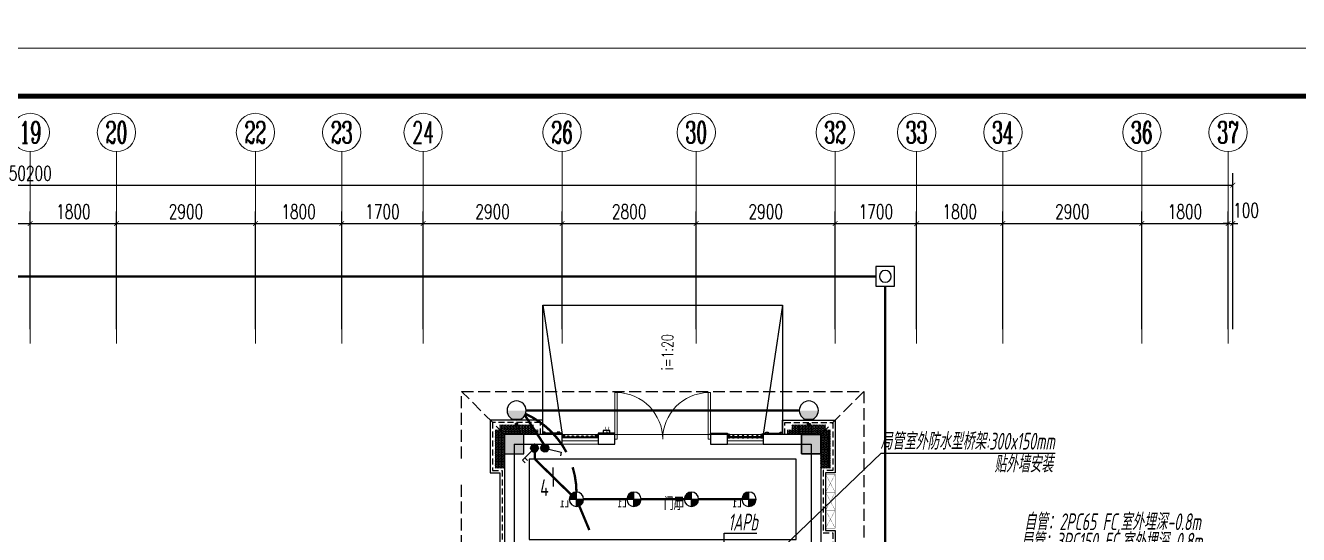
# Model space of a CAD drawing. Extents: x 3753737 to 4713801, y -857380 to 24339.
# Drawn here: x 4494149 to 4520719, y -699120 to -688502 of the extents above; entities that cross this region are included whole.
import ezdxf
from ezdxf.enums import TextEntityAlignment as Align

# ---------------------------------------------------------------- set-up
doc = ezdxf.new("R2010")
doc.units = 0
doc.header["$LTSCALE"] = 1000
doc.header["$MEASUREMENT"] = 0
doc.linetypes.add('DASH', pattern=[0.35, 0.25, -0.1])
doc.linetypes.add('HIDDEN', pattern=[0.375, 0.25, -0.125])
doc.layers.get('0').update_dxf_attribs({"linetype": 'CONTINUOUS'})
doc.layers.get('Defpoints').update_dxf_attribs({"linetype": 'CONTINUOUS'})
for name, color, linetype in [('!!DIM-动力', 7, 'CONTINUOUS'), ('!!电气', 1, 'CONTINUOUS'), ('A-EQPM-MECH', 191, 'CONTINUOUS'), ('A-标注', 1, 'CONTINUOUS'), ('DIM-照明', 7, 'CONTINUOUS'), ('E-天花灯具', 92, 'CONTINUOUS'), ('E-天花辅助2', 54, 'CONTINUOUS'), ('EQUIP-照明', 3, 'CONTINUOUS'), ('TEL_TEXT', 7, 'CONTINUOUS'), ('WALL', 252, 'CONTINUOUS'), ('WIRE-动力', 7, 'CONTINUOUS'), ('WIRE-照明', 2, 'CONTINUOUS'), ('修改标示', 212, 'CONTINUOUS'), ('卫生间', 6, 'CONTINUOUS'), ('看线', 185, 'CONTINUOUS'), ('立面', 73, 'CONTINUOUS'), ('立面-看线', 251, 'CONTINUOUS'), ('设备', 253, 'CONTINUOUS'), ('铝合金', 144, 'CONTINUOUS')]:
    doc.layers.add(name, color=color, linetype=linetype)
for name, color, linetype, lineweight in [('AXIS', 114, 'CONTINUOUS', 20), ('AXIS_TEXT', 7, 'CONTINUOUS', 20), ('PUB_HATCH', 8, 'CONTINUOUS', 9), ('PUB_TEXT', 7, 'CONTINUOUS', 20), ('WINDOW', 146, 'CONTINUOUS', 20), ('图框', 147, 'CONTINUOUS', 20)]:
    doc.layers.add(name, color=color, linetype=linetype, lineweight=lineweight)
doc.styles.add('_TCH_AXIS', font='COMPLEX', dxfattribs={"bigfont": 'GBCBIG'})
doc.styles.add('_TCH_DIM', font='SIMPLEX', dxfattribs={"bigfont": 'GBCBIG'})
doc.styles.add('_TCH_DIM_T3', font='SIMPLEX.shx', dxfattribs={"width": 0.705882, "bigfont": 'GBCBIG.shx'})
doc.styles.add('_TEL_DIM', font='SIMPLEX', dxfattribs={"width": 0.8, "height": 3.5, "bigfont": 'HZTXT'})
doc.styles.add('COMPLEX', font='COMPLEX')
doc.styles.add('HZTXT', font='gbeitc.shx', dxfattribs={"width": 0.8, "height": 400, "bigfont": 'hztxt.shx'})
doc.styles.get("Standard").update_dxf_attribs({"font": 'gbenor.shx', "bigfont": 'gbcbig.shx'})
doc.styles.add('黑体', font='simhei.ttf')
doc.linetypes.add('LED', pattern='A,0.5,-0.2,["LED",Standard,S=0.2,R=0,X=-0.2,Y=-0.1],-0.2', length=0.9)
doc.dimstyles.new('_TCH_ARCH&&100', dxfattribs={"dimtxt": 297.5, "dimasz": 100, "dimexe": 250, "dimexo": 300, "dimgap": 100, "dimtad": 1, "dimdec": 0, "dimzin": 0, "dimdsep": 46, "dimtxsty": '_TCH_DIM_T3', "dimblk": 'ARCHTICK', "dimcen": 0.09, "dimclrt": 7, "dimazin": 2, "dimtfac": 1, "dimtdec": 0, "dimtix": 1, "dimtmove": 2, "dimatfit": 3, "dimfxl": 1, "dimtolj": 1, "dimtzin": 0, "dimarcsym": 0})
pattern_1 = [(45, (-853150.0334, -779765.5013), (-2.24506403, 2.24506403), [])]
pattern_2 = [(45, (-853350.0334, -780835.0008), (-2.24506403, 2.24506403), [])]
pattern_3 = [(45, (-665092.5196, -939480.5144), (-2.24506403, 2.24506403), [])]
pattern_4 = [(45, (-664992.5196, -939480.5153), (-2.24506403, 2.24506403), [])]
pattern_5 = [(45, (-664892.5196, -939480.5162), (-2.24506403, 2.24506403), [])]
pattern_6 = [(45, (-664792.5196, -939480.517), (-2.24506403, 2.24506403), [])]
pattern_7 = [(45, (-664692.5196, -939480.518), (-2.24506403, 2.24506403), [])]
pattern_8 = [(45, (-664592.5196, -939480.519), (-2.24506403, 2.24506403), [])]
pattern_9 = [(45, (-665202.5203, -939480.5138), (-2.24506403, 2.24506403), [])]
pattern_10 = [(45, (-664502.517, -939480.51), (-2.24506403, 2.24506403), [])]
pattern_11 = [(0, (-420517.216, -516416.725), (30.95625, 17.872595), [20.6375, -41.275]), (120, (-420517.216, -516416.725), (-30.9562463, 17.8726014), [20.6375, -41.275]), (60, (-420517.216, -516416.725), (3.7e-06, 35.7451964), [-41.275, 20.6375])]
pattern_12 = [(45, (-665142.2845, -939480.3315), (-2.24506403, 2.24506403), [])]

# ---------------------------------------------------------------- blocks, each defined once
blk = doc.blocks.new('A$C148B7D8E')
at = {"layer": '卫生间', "color": 252, "linetype": 'DASH'}
for p, q in [((7700, 15400), (8600, 14500)), ((15200, 14500), (16100, 15400))]:
    blk.add_line(p, q, dxfattribs=at)
blk.add_lwpolyline([(16100, 14000), (16100, 15400), (7700, 15400), (7700, 10800), (7300, 10800), (7300, 10000), (900, 10000), (900, 9000), (-900, 9000), (-900, -900), (1750, -900), (1750, -2100), (23450, -2100), (23450, -900), (25100, -900)], dxfattribs=at)
blk = doc.blocks.new('A$C028C60F5')
at = {"color": 252}
blk.add_lwpolyline([(400, 0), (0, 0), (0, -400), (400, -400)], close=True, dxfattribs=at)
at = {"layer": 'PUB_HATCH', "color": 252}
blk.add_solid([(0, -400), (400, -400), (0, 0), (400, 0)], dxfattribs=at)
blk = doc.blocks.new('A$C7D502F78')
at = {"layer": '修改标示', "ltscale": 2}
blk.add_lwpolyline([(-151, 197), (-11, 197), (-11, 142), (-151, 142)], close=True, dxfattribs=at)
at = {"layer": 'PUB_TEXT', "width": 0.6}
blk.add_text('V', height=175, dxfattribs=at).set_placement((-147, 99))
blk = doc.blocks.new('A$C3EFA6995')
for p in [(9700, 100), (9700, -2400), (15900, -2400)]:
    blk.add_blockref('A$C028C60F5', p)
at = {"xscale": -1}
blk.add_blockref('A$C028C60F5', (16300, 100), dxfattribs=at)
blk = doc.blocks.new('_ArchTick')
at = {"color": 0, "linetype": 'ByBlock', "const_width": 0.15}
blk.add_lwpolyline([(-0.5, -0.5), (0.5, 0.5)], dxfattribs=at)
blk = doc.blocks.new('*D607')
at = {"layer": 'AXIS', "color": 0, "lineweight": -2, "transparency": 16777216}
for p, q in [((-100, 17800), (-100, 21050)), ((50100, 17800), (50100, 21050)), ((-100, 20800), (50100, 20800))]:
    blk.add_line(p, q, dxfattribs=at)
at = {"layer": 'Defpoints', "color": 0, "transparency": 16777216}
for p in [(50100, 20800), (-100, 17500), (50100, 17500)]:
    blk.add_point(p, dxfattribs=at)
at = {"layer": 'AXIS', "color": 0, "lineweight": -2, "transparency": 16777216, "xscale": 100, "yscale": 100, "zscale": 100, "rotation": 180}
blk.add_blockref('_ArchTick', (-100, 20800), dxfattribs=at)
at = {"layer": 'AXIS', "color": 0, "lineweight": -2, "transparency": 16777216, "xscale": 100, "yscale": 100, "zscale": 100}
blk.add_blockref('_ArchTick', (50100, 20800), dxfattribs=at)
at = {"layer": 'AXIS', "color": 7, "transparency": 16777216, "insert": (25000, 21049), "char_height": 297.5, "attachment_point": 5, "style": '_TCH_DIM_T3'}
blk.add_mtext('\\A1;50200', dxfattribs=at)
blk = doc.blocks.new('*D619')
at = {"layer": 'AXIS', "color": 0, "lineweight": -2, "transparency": 16777216}
for p, q in [((23200, 17800), (23200, 20250)), ((25000, 17800), (25000, 20250)), ((23200, 20000), (25000, 20000))]:
    blk.add_line(p, q, dxfattribs=at)
at = {"layer": 'Defpoints', "color": 0, "transparency": 16777216}
for p in [(25000, 20000), (23200, 17500), (25000, 17500)]:
    blk.add_point(p, dxfattribs=at)
at = {"layer": 'AXIS', "color": 0, "lineweight": -2, "transparency": 16777216, "xscale": 100, "yscale": 100, "zscale": 100, "rotation": 180}
blk.add_blockref('_ArchTick', (23200, 20000), dxfattribs=at)
at = {"layer": 'AXIS', "color": 0, "lineweight": -2, "transparency": 16777216, "xscale": 100, "yscale": 100, "zscale": 100}
blk.add_blockref('_ArchTick', (25000, 20000), dxfattribs=at)
at = {"layer": 'AXIS', "color": 7, "transparency": 16777216, "insert": (24100, 20249), "char_height": 297.5, "attachment_point": 5, "style": '_TCH_DIM_T3'}
blk.add_mtext('\\A1;1800', dxfattribs=at)
blk = doc.blocks.new('_AXISO')
blk.add_circle((0, 0), 0.5)
at = {"layer": 'AXIS_TEXT', "style": 'COMPLEX', "width": 1.041667}
blk.add_attdef('A', text='', height=0.56, dxfattribs=at).set_placement((-0.25, -0.28), (0.25, -0.28), align=Align.FIT)
blk = doc.blocks.new('*D620')
at = {"layer": 'AXIS', "color": 0, "lineweight": -2, "transparency": 16777216}
for p, q in [((50000, 17800), (50000, 20250)), ((50100, 17800), (50100, 20250)), ((50000, 20000), (49900, 20000)), ((50000, 20000), (50100, 20000)), ((50100, 20000), (50200, 20000))]:
    blk.add_line(p, q, dxfattribs=at)
at = {"layer": 'Defpoints', "color": 0, "transparency": 16777216}
for p in [(50100, 20000), (50000, 17500), (50100, 17500)]:
    blk.add_point(p, dxfattribs=at)
at = {"layer": 'AXIS', "color": 0, "lineweight": -2, "transparency": 16777216, "xscale": 100, "yscale": 100, "zscale": 100}
blk.add_blockref('_ArchTick', (50000, 20000), dxfattribs=at)
at = {"layer": 'AXIS', "color": 0, "lineweight": -2, "transparency": 16777216, "xscale": 100, "yscale": 100, "zscale": 100, "rotation": 180}
blk.add_blockref('_ArchTick', (50100, 20000), dxfattribs=at)
at = {"layer": 'AXIS', "color": 7, "transparency": 16777216, "insert": (50375, 20275), "char_height": 297.5, "attachment_point": 5, "style": '_TCH_DIM_T3'}
blk.add_mtext('\\A1;100', dxfattribs=at)
blk = doc.blocks.new('*D621')
at = {"layer": 'AXIS', "color": 0, "lineweight": -2, "transparency": 16777216}
for p, q in [((48200, 17800), (48200, 20250)), ((50000, 17800), (50000, 20250)), ((48200, 20000), (50000, 20000))]:
    blk.add_line(p, q, dxfattribs=at)
at = {"layer": 'Defpoints', "color": 0, "transparency": 16777216}
for p in [(50000, 20000), (48200, 17500), (50000, 17500)]:
    blk.add_point(p, dxfattribs=at)
at = {"layer": 'AXIS', "color": 0, "lineweight": -2, "transparency": 16777216, "xscale": 100, "yscale": 100, "zscale": 100, "rotation": 180}
blk.add_blockref('_ArchTick', (48200, 20000), dxfattribs=at)
at = {"layer": 'AXIS', "color": 0, "lineweight": -2, "transparency": 16777216, "xscale": 100, "yscale": 100, "zscale": 100}
blk.add_blockref('_ArchTick', (50000, 20000), dxfattribs=at)
at = {"layer": 'AXIS', "color": 7, "transparency": 16777216, "insert": (49100, 20249), "char_height": 297.5, "attachment_point": 5, "style": '_TCH_DIM_T3'}
blk.add_mtext('\\A1;1800', dxfattribs=at)
blk = doc.blocks.new('*D622')
at = {"layer": 'AXIS', "color": 0, "lineweight": -2, "transparency": 16777216}
for p, q in [((45300, 17800), (45300, 20250)), ((48200, 17800), (48200, 20250)), ((45300, 20000), (48200, 20000))]:
    blk.add_line(p, q, dxfattribs=at)
at = {"layer": 'Defpoints', "color": 0, "transparency": 16777216}
for p in [(48200, 20000), (45300, 17500), (48200, 17500)]:
    blk.add_point(p, dxfattribs=at)
at = {"layer": 'AXIS', "color": 0, "lineweight": -2, "transparency": 16777216, "xscale": 100, "yscale": 100, "zscale": 100, "rotation": 180}
blk.add_blockref('_ArchTick', (45300, 20000), dxfattribs=at)
at = {"layer": 'AXIS', "color": 0, "lineweight": -2, "transparency": 16777216, "xscale": 100, "yscale": 100, "zscale": 100}
blk.add_blockref('_ArchTick', (48200, 20000), dxfattribs=at)
at = {"layer": 'AXIS', "color": 7, "transparency": 16777216, "insert": (46750, 20249), "char_height": 297.5, "attachment_point": 5, "style": '_TCH_DIM_T3'}
blk.add_mtext('\\A1;2900', dxfattribs=at)
blk = doc.blocks.new('*D623')
at = {"layer": 'AXIS', "color": 0, "lineweight": -2, "transparency": 16777216}
for p, q in [((43500, 17800), (43500, 20250)), ((45300, 17800), (45300, 20250)), ((43500, 20000), (45300, 20000))]:
    blk.add_line(p, q, dxfattribs=at)
at = {"layer": 'Defpoints', "color": 0, "transparency": 16777216}
for p in [(45300, 20000), (43500, 17500), (45300, 17500)]:
    blk.add_point(p, dxfattribs=at)
at = {"layer": 'AXIS', "color": 0, "lineweight": -2, "transparency": 16777216, "xscale": 100, "yscale": 100, "zscale": 100, "rotation": 180}
blk.add_blockref('_ArchTick', (43500, 20000), dxfattribs=at)
at = {"layer": 'AXIS', "color": 0, "lineweight": -2, "transparency": 16777216, "xscale": 100, "yscale": 100, "zscale": 100}
blk.add_blockref('_ArchTick', (45300, 20000), dxfattribs=at)
at = {"layer": 'AXIS', "color": 7, "transparency": 16777216, "insert": (44400, 20249), "char_height": 297.5, "attachment_point": 5, "style": '_TCH_DIM_T3'}
blk.add_mtext('\\A1;1800', dxfattribs=at)
blk = doc.blocks.new('*D624')
at = {"layer": 'AXIS', "color": 0, "lineweight": -2, "transparency": 16777216}
for p, q in [((41800, 17800), (41800, 20250)), ((43500, 17800), (43500, 20250)), ((41800, 20000), (43500, 20000))]:
    blk.add_line(p, q, dxfattribs=at)
at = {"layer": 'Defpoints', "color": 0, "transparency": 16777216}
for p in [(43500, 20000), (41800, 17500), (43500, 17500)]:
    blk.add_point(p, dxfattribs=at)
at = {"layer": 'AXIS', "color": 0, "lineweight": -2, "transparency": 16777216, "xscale": 100, "yscale": 100, "zscale": 100, "rotation": 180}
blk.add_blockref('_ArchTick', (41800, 20000), dxfattribs=at)
at = {"layer": 'AXIS', "color": 0, "lineweight": -2, "transparency": 16777216, "xscale": 100, "yscale": 100, "zscale": 100}
blk.add_blockref('_ArchTick', (43500, 20000), dxfattribs=at)
at = {"layer": 'AXIS', "color": 7, "transparency": 16777216, "insert": (42650, 20249), "char_height": 297.5, "attachment_point": 5, "style": '_TCH_DIM_T3'}
blk.add_mtext('\\A1;1700', dxfattribs=at)
blk = doc.blocks.new('*D625')
at = {"layer": 'AXIS', "color": 0, "lineweight": -2, "transparency": 16777216}
for p, q in [((38900, 17800), (38900, 20250)), ((41800, 17800), (41800, 20250)), ((38900, 20000), (41800, 20000))]:
    blk.add_line(p, q, dxfattribs=at)
at = {"layer": 'Defpoints', "color": 0, "transparency": 16777216}
for p in [(41800, 20000), (38900, 17500), (41800, 17500)]:
    blk.add_point(p, dxfattribs=at)
at = {"layer": 'AXIS', "color": 0, "lineweight": -2, "transparency": 16777216, "xscale": 100, "yscale": 100, "zscale": 100, "rotation": 180}
blk.add_blockref('_ArchTick', (38900, 20000), dxfattribs=at)
at = {"layer": 'AXIS', "color": 0, "lineweight": -2, "transparency": 16777216, "xscale": 100, "yscale": 100, "zscale": 100}
blk.add_blockref('_ArchTick', (41800, 20000), dxfattribs=at)
at = {"layer": 'AXIS', "color": 7, "transparency": 16777216, "insert": (40350, 20249), "char_height": 297.5, "attachment_point": 5, "style": '_TCH_DIM_T3'}
blk.add_mtext('\\A1;2900', dxfattribs=at)
blk = doc.blocks.new('*D626')
at = {"layer": 'AXIS', "color": 0, "lineweight": -2, "transparency": 16777216}
for p, q in [((36100, 17800), (36100, 20250)), ((38900, 17800), (38900, 20250)), ((36100, 20000), (38900, 20000))]:
    blk.add_line(p, q, dxfattribs=at)
at = {"layer": 'Defpoints', "color": 0, "transparency": 16777216}
for p in [(38900, 20000), (36100, 17500), (38900, 17500)]:
    blk.add_point(p, dxfattribs=at)
at = {"layer": 'AXIS', "color": 0, "lineweight": -2, "transparency": 16777216, "xscale": 100, "yscale": 100, "zscale": 100, "rotation": 180}
blk.add_blockref('_ArchTick', (36100, 20000), dxfattribs=at)
at = {"layer": 'AXIS', "color": 0, "lineweight": -2, "transparency": 16777216, "xscale": 100, "yscale": 100, "zscale": 100}
blk.add_blockref('_ArchTick', (38900, 20000), dxfattribs=at)
at = {"layer": 'AXIS', "color": 7, "transparency": 16777216, "insert": (37500, 20249), "char_height": 297.5, "attachment_point": 5, "style": '_TCH_DIM_T3'}
blk.add_mtext('\\A1;2800', dxfattribs=at)
blk = doc.blocks.new('*D627')
at = {"layer": 'AXIS', "color": 0, "lineweight": -2, "transparency": 16777216}
for p, q in [((33200, 17800), (33200, 20250)), ((36100, 17800), (36100, 20250)), ((33200, 20000), (36100, 20000))]:
    blk.add_line(p, q, dxfattribs=at)
at = {"layer": 'Defpoints', "color": 0, "transparency": 16777216}
for p in [(36100, 20000), (33200, 17500), (36100, 17500)]:
    blk.add_point(p, dxfattribs=at)
at = {"layer": 'AXIS', "color": 0, "lineweight": -2, "transparency": 16777216, "xscale": 100, "yscale": 100, "zscale": 100, "rotation": 180}
blk.add_blockref('_ArchTick', (33200, 20000), dxfattribs=at)
at = {"layer": 'AXIS', "color": 0, "lineweight": -2, "transparency": 16777216, "xscale": 100, "yscale": 100, "zscale": 100}
blk.add_blockref('_ArchTick', (36100, 20000), dxfattribs=at)
at = {"layer": 'AXIS', "color": 7, "transparency": 16777216, "insert": (34650, 20249), "char_height": 297.5, "attachment_point": 5, "style": '_TCH_DIM_T3'}
blk.add_mtext('\\A1;2900', dxfattribs=at)
blk = doc.blocks.new('*D628')
at = {"layer": 'AXIS', "color": 0, "lineweight": -2, "transparency": 16777216}
for p, q in [((31500, 17800), (31500, 20250)), ((33200, 17800), (33200, 20250)), ((31500, 20000), (33200, 20000))]:
    blk.add_line(p, q, dxfattribs=at)
at = {"layer": 'Defpoints', "color": 0, "transparency": 16777216}
for p in [(33200, 20000), (31500, 17500), (33200, 17500)]:
    blk.add_point(p, dxfattribs=at)
at = {"layer": 'AXIS', "color": 0, "lineweight": -2, "transparency": 16777216, "xscale": 100, "yscale": 100, "zscale": 100, "rotation": 180}
blk.add_blockref('_ArchTick', (31500, 20000), dxfattribs=at)
at = {"layer": 'AXIS', "color": 0, "lineweight": -2, "transparency": 16777216, "xscale": 100, "yscale": 100, "zscale": 100}
blk.add_blockref('_ArchTick', (33200, 20000), dxfattribs=at)
at = {"layer": 'AXIS', "color": 7, "transparency": 16777216, "insert": (32350, 20249), "char_height": 297.5, "attachment_point": 5, "style": '_TCH_DIM_T3'}
blk.add_mtext('\\A1;1700', dxfattribs=at)
blk = doc.blocks.new('*D629')
at = {"layer": 'AXIS', "color": 0, "lineweight": -2, "transparency": 16777216}
for p, q in [((29700, 17800), (29700, 20250)), ((31500, 17800), (31500, 20250)), ((29700, 20000), (31500, 20000))]:
    blk.add_line(p, q, dxfattribs=at)
at = {"layer": 'Defpoints', "color": 0, "transparency": 16777216}
for p in [(31500, 20000), (29700, 17500), (31500, 17500)]:
    blk.add_point(p, dxfattribs=at)
at = {"layer": 'AXIS', "color": 0, "lineweight": -2, "transparency": 16777216, "xscale": 100, "yscale": 100, "zscale": 100, "rotation": 180}
blk.add_blockref('_ArchTick', (29700, 20000), dxfattribs=at)
at = {"layer": 'AXIS', "color": 0, "lineweight": -2, "transparency": 16777216, "xscale": 100, "yscale": 100, "zscale": 100}
blk.add_blockref('_ArchTick', (31500, 20000), dxfattribs=at)
at = {"layer": 'AXIS', "color": 7, "transparency": 16777216, "insert": (30600, 20249), "char_height": 297.5, "attachment_point": 5, "style": '_TCH_DIM_T3'}
blk.add_mtext('\\A1;1800', dxfattribs=at)
blk = doc.blocks.new('*D630')
at = {"layer": 'AXIS', "color": 0, "lineweight": -2, "transparency": 16777216}
for p, q in [((26800, 17800), (26800, 20250)), ((29700, 17800), (29700, 20250)), ((26800, 20000), (29700, 20000))]:
    blk.add_line(p, q, dxfattribs=at)
at = {"layer": 'Defpoints', "color": 0, "transparency": 16777216}
for p in [(29700, 20000), (26800, 17500), (29700, 17500)]:
    blk.add_point(p, dxfattribs=at)
at = {"layer": 'AXIS', "color": 0, "lineweight": -2, "transparency": 16777216, "xscale": 100, "yscale": 100, "zscale": 100, "rotation": 180}
blk.add_blockref('_ArchTick', (26800, 20000), dxfattribs=at)
at = {"layer": 'AXIS', "color": 0, "lineweight": -2, "transparency": 16777216, "xscale": 100, "yscale": 100, "zscale": 100}
blk.add_blockref('_ArchTick', (29700, 20000), dxfattribs=at)
at = {"layer": 'AXIS', "color": 7, "transparency": 16777216, "insert": (28250, 20249), "char_height": 297.5, "attachment_point": 5, "style": '_TCH_DIM_T3'}
blk.add_mtext('\\A1;2900', dxfattribs=at)
blk = doc.blocks.new('*D631')
at = {"layer": 'AXIS', "color": 0, "lineweight": -2, "transparency": 16777216}
for p, q in [((25000, 17800), (25000, 20250)), ((26800, 17800), (26800, 20250)), ((25000, 20000), (26800, 20000))]:
    blk.add_line(p, q, dxfattribs=at)
at = {"layer": 'Defpoints', "color": 0, "transparency": 16777216}
for p in [(26800, 20000), (25000, 17500), (26800, 17500)]:
    blk.add_point(p, dxfattribs=at)
at = {"layer": 'AXIS', "color": 0, "lineweight": -2, "transparency": 16777216, "xscale": 100, "yscale": 100, "zscale": 100, "rotation": 180}
blk.add_blockref('_ArchTick', (25000, 20000), dxfattribs=at)
at = {"layer": 'AXIS', "color": 0, "lineweight": -2, "transparency": 16777216, "xscale": 100, "yscale": 100, "zscale": 100}
blk.add_blockref('_ArchTick', (26800, 20000), dxfattribs=at)
at = {"layer": 'AXIS', "color": 7, "transparency": 16777216, "insert": (25900, 20249), "char_height": 297.5, "attachment_point": 5, "style": '_TCH_DIM_T3'}
blk.add_mtext('\\A1;1800', dxfattribs=at)
blk = doc.blocks.new('$WINLIB2D$00000001')
at = {"color": 0}
for points in [[(-0.5, 0.5), (-0.5, -0.5)], [(-0.5, 0.5), (0.5, 0.5)], [(0.5, -0.5), (0.5, 0.5)], [(0.5, 0.167), (-0.5, 0.167)], [(0.5, -0.167), (-0.5, -0.167)], [(-0.5, -0.5), (0.5, -0.5)]]:
    blk.add_lwpolyline(points, dxfattribs=at)
blk = doc.blocks.new('$DorLib2D$00000002')
for p, q in [((-0.5, 0), (-0.5, 0.4875)), ((-0.475, 0.4875), (-0.5, 0.4875)), ((-0.475, 0), (-0.475, 0.4875)), ((0.475, 0), (0.475, 0.4875)), ((0.475, 0.4875), (0.5, 0.4875)), ((0.5, 0), (0.5, 0.4875)), ((-0.5, 0), (-0.475, 0)), ((0.5, 0), (0.475, 0))]:
    blk.add_line(p, q)
at = {"lineweight": 13}
for centre, start, end in [((-0.4875, 0), 0, 88.53072), ((0.4875, 0), 91.46928, 180)]:
    blk.add_arc(centre, 0.4875, start, end, dxfattribs=at)
blk = doc.blocks.new('dfgdsgsdg')
at = {"layer": '!!DIM-动力'}
blk.add_lwpolyline([(1783913, 547079), (1784300, 547079), (1784300, 546668), (1783913, 546668)], close=True, dxfattribs=at)
blk.add_circle((1784105, 546875), 124, dxfattribs=at)
blk = doc.blocks.new('$equip$00001151')
blk.add_circle((0, 0.5), 0.5)
for points in [[(0.433, 0.25), (-0.433, 0.25), (0.5, 0.5), (-0.5, 0.5)], [(0.25, 0.067), (-0.25, 0.067), (0.433, 0.25), (-0.433, 0.25)], [(0, 0), (0, 0), (0.25, 0.067), (-0.25, 0.067)]]:
    blk.add_solid(points)
at = {"flags": 9}
blk.add_attdef('A', (0, 0), '', height=0.00002, dxfattribs=at)
blk = doc.blocks.new('DFADS')
at = {"layer": 'A-标注'}
h = blk.add_hatch(color=251, dxfattribs=at)
h.paths.add_polyline_path([(3405.6, 358.3), (3411.6, 358.3, 0.414214), (3405.6, 364.3)])
h.paths.add_polyline_path([(3399.6, 358.3, 0.414214), (3405.6, 352.3), (3405.6, 358.3)])
at = {"layer": 'A-标注', "color": 92}
for p, q in [((3405.6, 352.3), (3405.6, 364.3)), ((3411.6, 358.3), (3399.6, 358.3))]:
    blk.add_line(p, q, dxfattribs=at)
blk.add_circle((3405.6, 358.3), 6, dxfattribs=at)
at = {"layer": 'A-标注', "color": 3, "style": '黑体'}
blk.add_text('L1', height=5.76, dxfattribs=at).set_placement((3411.6, 351.7))
blk = doc.blocks.new('$equip$00001963')
for p, q in [((0.147, 0.356), (0.625, 0.833)), ((0.512, 0.72), (0.653, 0.579)), ((0.625, 0.833), (0.766, 0.692))]:
    blk.add_line(p, q)
blk.add_circle((0, 0.208), 0.208)
for p in [(-0.208, 0.208), (0, 0.417), (0, 0), (0.208, 0.208)]:
    blk.add_point(p)
for points in [[(-0.18, 0.313), (0.18, 0.313), (-0.208, 0.208), (0.208, 0.208)], [(-0.18, 0.104), (0.18, 0.104), (-0.208, 0.208), (0.208, 0.208)], [(-0.104, 0.389), (0.104, 0.389), (-0.18, 0.313), (0.18, 0.313)], [(-0.104, 0.028), (0.104, 0.028), (-0.18, 0.104), (0.18, 0.104)], [(0, 0.417), (0, 0.417), (-0.104, 0.389), (0.104, 0.389)], [(0, 0), (0, 0), (-0.104, 0.028), (0.104, 0.028)]]:
    blk.add_solid(points)
at = {"layer": 'TEL_TEXT', "style": '_TEL_DIM', "flags": 1}
blk.add_attdef('A', text='', height=0.00002, dxfattribs=at).set_placement((0, 0), align=Align.MIDDLE_CENTER)
blk = doc.blocks.new('$equip$00001962')
for p, q in [((0.147, 0.356), (0.625, 0.833)), ((0.625, 0.833), (0.766, 0.692))]:
    blk.add_line(p, q)
blk.add_circle((0, 0.208), 0.208)
for p in [(-0.208, 0.208), (0, 0.417), (0, 0), (0.208, 0.208)]:
    blk.add_point(p)
for points in [[(-0.18, 0.313), (0.18, 0.313), (-0.208, 0.208), (0.208, 0.208)], [(-0.18, 0.104), (0.18, 0.104), (-0.208, 0.208), (0.208, 0.208)], [(-0.104, 0.389), (0.104, 0.389), (-0.18, 0.313), (0.18, 0.313)], [(-0.104, 0.028), (0.104, 0.028), (-0.18, 0.104), (0.18, 0.104)], [(0, 0.417), (0, 0.417), (-0.104, 0.389), (0.104, 0.389)], [(0, 0), (0, 0), (-0.104, 0.028), (0.104, 0.028)]]:
    blk.add_solid(points)
at = {"layer": 'TEL_TEXT', "style": '_TEL_DIM', "flags": 1}
blk.add_attdef('A', text='', height=0.00002, dxfattribs=at).set_placement((0, 0), align=Align.MIDDLE_CENTER)
blk = doc.blocks.new('$TelecSys$00000095')
blk.add_line((0.4, 0.4), (-0.4, -0.4))
at = {"width": 0.8}
blk.add_attdef('N', text='', height=1, dxfattribs=at).set_placement((-0.017, 1.056), align=Align.MIDDLE)
blk = doc.blocks.new('A$C5F341E43')
at = {"layer": '立面'}
h = blk.add_hatch(dxfattribs=at)
h.set_pattern_fill('ANSI31', color=252, scale=2)
h.set_pattern_definition(pattern_1)
h.paths.add_polyline_path([(35125.3, 15800), (35175.3, 15800), (35175.3, 15830), (35125.3, 15830)])
h = blk.add_hatch(dxfattribs=at)
h.set_pattern_fill('ANSI31', color=252, scale=2)
h.set_pattern_definition(pattern_1)
h.paths.add_polyline_path([(41274.7, 15800), (41224.7, 15800), (41224.7, 15830), (41274.7, 15830)])
h = blk.add_hatch(dxfattribs=at)
h.set_pattern_fill('ANSI31', color=252, scale=2)
h.set_pattern_definition(pattern_12)
h.paths.add_polyline_path([(35700.2, 15600.1), (36099.9, 15600.1), (36099.9, 15630.1), (36049.9, 15630.1), (36049.9, 15650.2), (35999.9, 15650.2), (35999.9, 15630.2), (35750.1, 15630), (35749.9, 15650.2), (35700.2, 15650.2)])
h.paths.add_polyline_path([(35710.2, 15600.1), (36089.9, 15600.1), (36089.9, 15620.1), (36039.9, 15620.1), (36039.9, 15640.2), (36009.9, 15640.2), (36009.9, 15620.2), (35740.2, 15620), (35740, 15640.2), (35710.2, 15640.2)])
h = blk.add_hatch(dxfattribs=at)
h.set_pattern_fill('ANSI31', color=252, scale=2)
h.set_pattern_definition(pattern_9)
h.paths.add_polyline_path([(36100, 15600), (36150, 15600), (36150, 15533.3), (36100, 15533.3)])
h = blk.add_hatch(dxfattribs=at)
h.set_pattern_fill('ANSI31', color=252, scale=2)
h.set_pattern_definition(pattern_3)
h.paths.add_polyline_path([(36210, 15573), (36240, 15573), (36240, 15533.3), (36210, 15533.3)])
h = blk.add_hatch(dxfattribs=at)
h.set_pattern_fill('ANSI31', color=252, scale=2)
h.set_pattern_definition(pattern_4)
h.paths.add_polyline_path([(36310, 15573), (36340, 15573), (36340, 15533.3), (36310, 15533.3)])
h = blk.add_hatch(dxfattribs=at)
h.set_pattern_fill('ANSI31', color=252, scale=2)
h.set_pattern_definition(pattern_5)
h.paths.add_polyline_path([(36410, 15573), (36440, 15573), (36440, 15533.3), (36410, 15533.3)])
h = blk.add_hatch(dxfattribs=at)
h.set_pattern_fill('ANSI31', color=252, scale=2)
h.set_pattern_definition(pattern_6)
h.paths.add_polyline_path([(36510, 15573), (36540, 15573), (36540, 15533.3), (36510, 15533.3)])
h = blk.add_hatch(dxfattribs=at)
h.set_pattern_fill('ANSI31', color=252, scale=2)
h.set_pattern_definition(pattern_7)
h.paths.add_polyline_path([(36610, 15573), (36640, 15573), (36640, 15533.3), (36610, 15533.3)])
h = blk.add_hatch(dxfattribs=at)
h.set_pattern_fill('ANSI31', color=252, scale=2)
h.set_pattern_definition(pattern_8)
h.paths.add_polyline_path([(36710, 15573), (36740, 15573), (36740, 15533.3), (36710, 15533.3)])
h = blk.add_hatch(dxfattribs=at)
h.set_pattern_fill('ANSI31', color=252, scale=2)
h.set_pattern_definition(pattern_10)
h.paths.add_polyline_path([(36800, 15600), (36850, 15600), (36850, 15533.3), (36800, 15533.3)])
h = blk.add_hatch(dxfattribs=at)
h.set_pattern_fill('ANSI31', color=252, scale=2)
h.set_pattern_definition(pattern_2)
edge = h.paths.add_edge_path()
edge.add_line((36850, 15600), (36860, 15600))
edge.add_line((36860, 15600), (36860, 15620))
edge.add_line((36860, 15620), (37190, 15620))
edge.add_line((37190, 15620), (37190, 15600.1))
edge.add_line((37190, 15600.1), (37200, 15600))
edge.add_line((37200, 15600), (37200, 15630))
edge.add_line((37200, 15630), (36850, 15630))
edge.add_line((36850, 15630), (36850, 15600))
h = blk.add_hatch(dxfattribs=at)
h.set_pattern_fill('ANSI31', color=252, scale=2)
h.set_pattern_definition(pattern_2)
edge = h.paths.add_edge_path()
edge.add_line((39550, 15600), (39540, 15600))
edge.add_line((39540, 15600), (39540, 15620))
edge.add_line((39540, 15620), (39210, 15620))
edge.add_line((39210, 15620), (39210, 15600.1))
edge.add_line((39210, 15600.1), (39200, 15600))
edge.add_line((39200, 15600), (39200, 15630))
edge.add_line((39200, 15630), (39550, 15630))
edge.add_line((39550, 15630), (39550, 15600))
h = blk.add_hatch(dxfattribs=at)
h.set_pattern_fill('ANSI31', color=252, scale=2)
h.set_pattern_definition(pattern_10)
h.paths.add_polyline_path([(39600, 15600), (39550, 15600), (39550, 15533.3), (39600, 15533.3)])
h = blk.add_hatch(dxfattribs=at)
h.set_pattern_fill('ANSI31', color=252, scale=2)
h.set_pattern_definition(pattern_8)
h.paths.add_polyline_path([(39690, 15573), (39660, 15573), (39660, 15533.3), (39690, 15533.3)])
h = blk.add_hatch(dxfattribs=at)
h.set_pattern_fill('ANSI31', color=252, scale=2)
h.set_pattern_definition(pattern_7)
h.paths.add_polyline_path([(39790, 15573), (39760, 15573), (39760, 15533.3), (39790, 15533.3)])
h = blk.add_hatch(dxfattribs=at)
h.set_pattern_fill('ANSI31', color=252, scale=2)
h.set_pattern_definition(pattern_6)
h.paths.add_polyline_path([(39890, 15573), (39860, 15573), (39860, 15533.3), (39890, 15533.3)])
h = blk.add_hatch(dxfattribs=at)
h.set_pattern_fill('ANSI31', color=252, scale=2)
h.set_pattern_definition(pattern_5)
h.paths.add_polyline_path([(39990, 15573), (39960, 15573), (39960, 15533.3), (39990, 15533.3)])
h = blk.add_hatch(dxfattribs=at)
h.set_pattern_fill('ANSI31', color=252, scale=2)
h.set_pattern_definition(pattern_4)
h.paths.add_polyline_path([(40090, 15573), (40060, 15573), (40060, 15533.3), (40090, 15533.3)])
h = blk.add_hatch(dxfattribs=at)
h.set_pattern_fill('ANSI31', color=252, scale=2)
h.set_pattern_definition(pattern_3)
h.paths.add_polyline_path([(40190, 15573), (40160, 15573), (40160, 15533.3), (40190, 15533.3)])
h = blk.add_hatch(dxfattribs=at)
h.set_pattern_fill('ANSI31', color=252, scale=2)
h.set_pattern_definition(pattern_9)
h.paths.add_polyline_path([(40300, 15600), (40250, 15600), (40250, 15533.3), (40300, 15533.3)])
h = blk.add_hatch(dxfattribs=at)
h.set_pattern_fill('ANSI31', color=252, scale=2)
h.set_pattern_definition(pattern_12)
h.paths.add_polyline_path([(40699.8, 15600.1), (40300, 15600.1), (40300, 15630.1), (40350, 15630.1), (40350, 15650.2), (40400, 15650.2), (40400, 15630.2), (40649.9, 15630), (40650, 15650.2), (40699.8, 15650.2)])
h.paths.add_polyline_path([(40689.8, 15600.1), (40310, 15600.1), (40310, 15620.1), (40360, 15620.1), (40360, 15640.2), (40390, 15640.2), (40390, 15620.2), (40659.8, 15620), (40660, 15640.2), (40689.8, 15640.2)])
at = {"layer": '立面-看线'}
h = blk.add_hatch(dxfattribs=at)
h.set_pattern_fill('HONEY', color=252, scale=13)
h.set_pattern_definition(pattern_11)
h.paths.add_polyline_path([(35500.3, 15700), (35500.3, 15800), (34800.3, 15800), (34800.3, 15700), (34700.3, 15700), (34700.3, 14900), (34900, 14900), (34900, 15600), (35599.4, 15600), (35599.4, 15700)])
h = blk.add_hatch(dxfattribs=at)
h.set_pattern_fill('HONEY', color=252, scale=13)
h.set_pattern_definition(pattern_11)
h.paths.add_polyline_path([(40899.7, 15700), (40899.7, 15800), (41599.7, 15800), (41599.7, 15700), (41699.7, 15700), (41699.7, 14900), (41500, 14900), (41500, 15600), (40800.6, 15600), (40800.6, 15700)])
at = {"color": 252, "const_width": 8}
for points in [[(34900, 14900), (34700.3, 14900), (34700.3, 15700), (34800.3, 15700), (34800.3, 15800), (35090.3, 15800), (35090.3, 15800), (35210.3, 15800), (35210.3, 15800), (35500.3, 15800), (35500.3, 15700), (35600.3, 15700), (35600.3, 15600)], [(41500, 14900), (41699.7, 14900), (41699.7, 15700), (41599.7, 15700), (41599.7, 15800), (41309.7, 15800), (41309.7, 15800), (41189.7, 15800), (41189.7, 15800), (40899.7, 15800), (40899.7, 15700), (40799.7, 15700), (40799.7, 15600)]]:
    blk.add_lwpolyline(points, dxfattribs=at)
at = {"layer": 'A-EQPM-MECH', "color": 252}
for points in [[(35700.3, 15600), (35700.3, 18300), (40700.2, 18300), (40700.2, 15600)], [(35700.3, 18300), (36100, 15600)], [(40700, 18300), (40300, 15600)]]:
    blk.add_lwpolyline(points, dxfattribs=at)
at = {"layer": 'AXIS'}
for p, q in [((25000, 17500), (25000, 21500)), ((26800, 17500), (26800, 21500)), ((29700, 17500), (29700, 21500)), ((31500, 17500), (31500, 21500)), ((33200, 17500), (33200, 21500)), ((36100, 17500), (36100, 21500)), ((38900, 17500), (38900, 21500)), ((41800, 17500), (41800, 21500)), ((43500, 17500), (43500, 21500)), ((45300, 17500), (45300, 21500)), ((48200, 17500), (48200, 21500)), ((50000, 17500), (50000, 21500))]:
    blk.add_line(p, q, dxfattribs=at)
at = {"layer": 'WALL', "color": 252}
for p, q in [((34900, 15600), (34900, 12900)), ((36100, 15600), (34900, 15600)), ((36100, 15400), (36100, 15600)), ((37200, 15600), (36850, 15600)), ((36850, 15600), (36850, 15400)), ((37200, 15400), (37200, 15600)), ((39550, 15600), (39200, 15600)), ((39200, 15600), (39200, 15400)), ((39550, 15400), (39550, 15600)), ((41500, 15600), (40300, 15600)), ((40300, 15600), (40300, 15400)), ((41500, 15600), (41500, 12900)), ((35100, 15400), (35100, 13100)), ((35100, 15400), (36100, 15400)), ((36850, 15400), (37200, 15400)), ((39200, 15400), (39550, 15400)), ((40300, 15400), (41300, 15400)), ((41300, 15400), (41300, 13100))]:
    blk.add_line(p, q, dxfattribs=at)
at = {"layer": 'WINDOW', "color": 252}
blk.add_line((39200, 15600), (37200, 15600), dxfattribs=at)
at = {"layer": '卫生间', "color": 252, "linetype": 'DASH'}
blk.add_line((34000, 12900), (34000, 14600), dxfattribs=at)
at = {"layer": '看线', "color": 252}
for points in [[(35700.3, 15600), (35700.3, 15900), (34600.3, 15900), (34600.3, 14800), (34800, 14800), (34800, 13200), (34600, 13200), (34600, 12300), (35200, 12300)], [(40699.7, 15600), (40699.7, 15900), (41799.7, 15900), (41799.7, 14800), (41600, 14800), (41600, 13600), (41800, 13600), (41800, 12600), (41000, 12600), (41000, 12900)]]:
    blk.add_lwpolyline(points, dxfattribs=at)
at = {"layer": '看线', "color": 252, "linetype": 'HIDDEN', "ltscale": 0.5}
for points in [[(35650.3, 15600), (35650.3, 15850), (34650.3, 15850), (34650.3, 14850), (34850, 14850), (34850, 13150), (34650, 13150), (34650, 12350), (35200, 12350)], [(40749.7, 15600), (40749.7, 15850), (41749.7, 15850), (41749.7, 14850), (41550, 14850), (41550, 13550), (41750, 13550), (41750, 12650), (41050, 12650), (41050, 12900)]]:
    blk.add_lwpolyline(points, dxfattribs=at)
at = {"layer": '立面', "color": 252}
for p, q in [((36310, 15573), (36340, 15573)), ((36310, 15533.3), (36310, 15573)), ((36340, 15533.3), (36310, 15533.3)), ((36340, 15573), (36340, 15533.3)), ((40090, 15573), (40060, 15573)), ((40060, 15573), (40060, 15533.3)), ((40060, 15533.3), (40090, 15533.3)), ((40090, 15533.3), (40090, 15573))]:
    blk.add_line(p, q, dxfattribs=at)
for points in [[(35125.3, 15800), (35175.3, 15800), (35175.3, 15830), (35125.3, 15830)], [(41274.7, 15800), (41224.7, 15800), (41224.7, 15830), (41274.7, 15830)], [(36100, 15600), (36150, 15600), (36150, 15533.3), (36100, 15533.3)], [(36410, 15573), (36440, 15573), (36440, 15533.3), (36410, 15533.3)], [(36510, 15573), (36540, 15573), (36540, 15533.3), (36510, 15533.3)], [(36610, 15573), (36640, 15573), (36640, 15533.3), (36610, 15533.3)], [(36710, 15573), (36740, 15573), (36740, 15533.3), (36710, 15533.3)], [(36800, 15600), (36850, 15600), (36850, 15533.3), (36800, 15533.3)], [(39600, 15600), (39550, 15600), (39550, 15533.3), (39600, 15533.3)], [(39690, 15573), (39660, 15573), (39660, 15533.3), (39690, 15533.3)], [(39790, 15573), (39760, 15573), (39760, 15533.3), (39790, 15533.3)], [(39890, 15573), (39860, 15573), (39860, 15533.3), (39890, 15533.3)], [(39990, 15573), (39960, 15573), (39960, 15533.3), (39990, 15533.3)], [(40300, 15600), (40250, 15600), (40250, 15533.3), (40300, 15533.3)]]:
    blk.add_lwpolyline(points, close=True, dxfattribs=at)
for points in [[(36850, 15600), (36860, 15600), (36860, 15620), (37190, 15620), (37190, 15600.1), (37200, 15600), (37200, 15630), (36850, 15630), (36850, 15600)], [(39550, 15600), (39540, 15600), (39540, 15620), (39210, 15620), (39210, 15600.1), (39200, 15600), (39200, 15630), (39550, 15630), (39550, 15600)]]:
    blk.add_lwpolyline(points, dxfattribs=at)
at = {"layer": '设备', "color": 252, "const_width": 5}
for points in [[(41600, 14395), (41600, 14770), (41800, 14770), (41800, 14395)], [(41600, 14020), (41600, 14395), (41800, 14395), (41800, 14020)], [(41600, 13645), (41600, 14020), (41800, 14020), (41800, 13645)]]:
    blk.add_lwpolyline(points, close=True, dxfattribs=at)
for points in [[(41600, 14770), (41800, 14395)], [(41800, 14770), (41600, 14395)], [(41600, 14395), (41800, 14020)], [(41800, 14395), (41600, 14020)], [(41600, 14020), (41800, 13645)], [(41800, 14020), (41600, 13645)]]:
    blk.add_lwpolyline(points, dxfattribs=at)
at = {"layer": '铝合金', "color": 252}
for p, q in [((36150, 15553.2), (36210, 15553.2)), ((36240, 15553.2), (36310, 15553.2)), ((36340, 15553.2), (36410, 15553.2)), ((36440, 15553.2), (36510, 15553.2)), ((36540, 15553.2), (36610, 15553.2)), ((36640, 15553.2), (36710, 15553.2)), ((36740, 15553.2), (36800, 15553.2)), ((39660, 15553.2), (39600, 15553.2)), ((39760, 15553.2), (39690, 15553.2)), ((39860, 15553.2), (39790, 15553.2)), ((39960, 15553.2), (39890, 15553.2)), ((40060, 15553.2), (39990, 15553.2)), ((40160, 15553.2), (40090, 15553.2)), ((40250, 15553.2), (40190, 15553.2))]:
    blk.add_line(p, q, dxfattribs=at)
for points in [[(35125.3, 15800), (35175.3, 15800), (35175.3, 15830), (35125.3, 15830)], [(41274.7, 15800), (41224.7, 15800), (41224.7, 15830), (41274.7, 15830)], [(36100, 15600), (36150, 15600), (36150, 15533.3), (36100, 15533.3)], [(36210, 15573), (36240, 15573), (36240, 15533.3), (36210, 15533.3)], [(36310, 15573), (36340, 15573), (36340, 15533.3), (36310, 15533.3)], [(36410, 15573), (36440, 15573), (36440, 15533.3), (36410, 15533.3)], [(36510, 15573), (36540, 15573), (36540, 15533.3), (36510, 15533.3)], [(36610, 15573), (36640, 15573), (36640, 15533.3), (36610, 15533.3)], [(36710, 15573), (36740, 15573), (36740, 15533.3), (36710, 15533.3)], [(36800, 15600), (36850, 15600), (36850, 15533.3), (36800, 15533.3)], [(39600, 15600), (39550, 15600), (39550, 15533.3), (39600, 15533.3)], [(39690, 15573), (39660, 15573), (39660, 15533.3), (39690, 15533.3)], [(39790, 15573), (39760, 15573), (39760, 15533.3), (39790, 15533.3)], [(39890, 15573), (39860, 15573), (39860, 15533.3), (39890, 15533.3)], [(39990, 15573), (39960, 15573), (39960, 15533.3), (39990, 15533.3)], [(40090, 15573), (40060, 15573), (40060, 15533.3), (40090, 15533.3)], [(40190, 15573), (40160, 15573), (40160, 15533.3), (40190, 15533.3)], [(40300, 15600), (40250, 15600), (40250, 15533.3), (40300, 15533.3)]]:
    blk.add_lwpolyline(points, close=True, dxfattribs=at)
for points in [[(36099.9, 15600.1), (36099.9, 15630.1), (36049.9, 15630.1), (36049.9, 15650.2), (35999.9, 15650.2), (35999.9, 15630.2), (35750.1, 15630), (35749.9, 15650.2), (35700.2, 15650.2), (35700.2, 15600.1)], [(36089.9, 15600.1), (36089.9, 15620.1), (36039.9, 15620.1), (36039.9, 15640.2), (36009.9, 15640.2), (36009.9, 15620.2), (35740.2, 15620), (35740, 15640.2), (35710.2, 15640.2), (35710.2, 15600.1)], [(36850, 15600), (36860, 15600), (36860, 15620), (37190, 15620), (37190, 15600.1), (37200, 15600), (37200, 15630), (36850, 15630), (36850, 15600)], [(39550, 15600), (39540, 15600), (39540, 15620), (39210, 15620), (39210, 15600.1), (39200, 15600), (39200, 15630), (39550, 15630), (39550, 15600)], [(40300, 15600.1), (40300, 15630.1), (40350, 15630.1), (40350, 15650.2), (40400, 15650.2), (40400, 15630.2), (40649.9, 15630), (40650, 15650.2), (40699.8, 15650.2), (40699.8, 15600.1)], [(40310, 15600.1), (40310, 15620.1), (40360, 15620.1), (40360, 15640.2), (40390, 15640.2), (40390, 15620.2), (40659.8, 15620), (40660, 15640.2), (40689.8, 15640.2), (40689.8, 15600.1)]]:
    blk.add_lwpolyline(points, dxfattribs=at)
at = {"color": 252, "xscale": -1}
for name, p in [('A$C148B7D8E', (50100, 1100)), ('A$C3EFA6995', (51200, 15500))]:
    blk.add_blockref(name, p, dxfattribs=at)
at = {"color": 252}
blk.add_blockref('A$C028C60F5', (41100, 15600), dxfattribs=at)
at = {"layer": 'AXIS'}
ref = blk.add_blockref('_AXISO', (25000, 21900), dxfattribs=dict(at, xscale=800, yscale=800, zscale=800))
ref.add_attrib('A', '19', dxfattribs={"layer": 'AXIS_TEXT', "height": 452.55, "style": '_TCH_AXIS', "width": 0.724138}).set_placement((24773.7, 21673.7), (25226.3, 21673.7), align=Align.FIT)
ref = blk.add_blockref('_AXISO', (26800, 21900), dxfattribs=dict(at, xscale=800, yscale=800, zscale=800))
ref.add_attrib('A', '20', dxfattribs={"layer": 'AXIS_TEXT', "height": 452.55, "style": '_TCH_AXIS', "width": 0.617647}).set_placement((26573.7, 21673.7), (27026.3, 21673.7), align=Align.FIT)
ref = blk.add_blockref('_AXISO', (29700, 21900), dxfattribs=dict(at, xscale=800, yscale=800, zscale=800))
ref.add_attrib('A', '22', dxfattribs={"layer": 'AXIS_TEXT', "height": 452.55, "style": '_TCH_AXIS', "width": 0.617647}).set_placement((29473.7, 21673.7), (29926.3, 21673.7), align=Align.FIT)
ref = blk.add_blockref('_AXISO', (31500, 21900), dxfattribs=dict(at, xscale=800, yscale=800, zscale=800))
ref.add_attrib('A', '23', dxfattribs={"layer": 'AXIS_TEXT', "height": 452.55, "style": '_TCH_AXIS', "width": 0.617647}).set_placement((31273.7, 21673.7), (31726.3, 21673.7), align=Align.FIT)
ref = blk.add_blockref('_AXISO', (33200, 21900), dxfattribs=dict(at, xscale=800, yscale=800, zscale=800))
ref.add_attrib('A', '24', dxfattribs={"layer": 'AXIS_TEXT', "height": 452.55, "style": '_TCH_AXIS', "width": 0.583333}).set_placement((32973.7, 21673.7), (33426.3, 21673.7), align=Align.FIT)
ref = blk.add_blockref('_AXISO', (36100, 21900), dxfattribs=dict(at, xscale=800, yscale=800, zscale=800))
ref.add_attrib('A', '26', dxfattribs={"layer": 'AXIS_TEXT', "height": 452.55, "style": '_TCH_AXIS', "width": 0.617647}).set_placement((35873.7, 21673.7), (36326.3, 21673.7), align=Align.FIT)
ref = blk.add_blockref('_AXISO', (38900, 21900), dxfattribs=dict(at, xscale=800, yscale=800, zscale=800))
ref.add_attrib('A', '30', dxfattribs={"layer": 'AXIS_TEXT', "height": 452.55, "style": '_TCH_AXIS', "width": 0.636364}).set_placement((38673.7, 21673.7), (39126.3, 21673.7), align=Align.FIT)
ref = blk.add_blockref('_AXISO', (41800, 21900), dxfattribs=dict(at, xscale=800, yscale=800, zscale=800))
ref.add_attrib('A', '32', dxfattribs={"layer": 'AXIS_TEXT', "height": 452.55, "style": '_TCH_AXIS', "width": 0.636364}).set_placement((41573.7, 21673.7), (42026.3, 21673.7), align=Align.FIT)
ref = blk.add_blockref('_AXISO', (43500, 21900), dxfattribs=dict(at, xscale=800, yscale=800, zscale=800))
ref.add_attrib('A', '33', dxfattribs={"layer": 'AXIS_TEXT', "height": 452.55, "style": '_TCH_AXIS', "width": 0.636364}).set_placement((43273.7, 21673.7), (43726.3, 21673.7), align=Align.FIT)
ref = blk.add_blockref('_AXISO', (45300, 21900), dxfattribs=dict(at, xscale=800, yscale=800, zscale=800))
ref.add_attrib('A', '34', dxfattribs={"layer": 'AXIS_TEXT', "height": 452.55, "style": '_TCH_AXIS', "width": 0.6}).set_placement((45073.7, 21673.7), (45526.3, 21673.7), align=Align.FIT)
ref = blk.add_blockref('_AXISO', (48200, 21900), dxfattribs=dict(at, xscale=800, yscale=800, zscale=800))
ref.add_attrib('A', '36', dxfattribs={"layer": 'AXIS_TEXT', "height": 452.55, "style": '_TCH_AXIS', "width": 0.636364}).set_placement((47973.7, 21673.7), (48426.3, 21673.7), align=Align.FIT)
ref = blk.add_blockref('_AXISO', (50000, 21900), dxfattribs=dict(at, xscale=800, yscale=800, zscale=800))
ref.add_attrib('A', '37', dxfattribs={"layer": 'AXIS_TEXT', "height": 452.55, "style": '_TCH_AXIS', "width": 0.636364}).set_placement((49773.7, 21673.7), (50226.3, 21673.7), align=Align.FIT)
at = {"layer": 'WINDOW', "color": 252, "rotation": 180}
for name, p, xscale, yscale, zscale in [('$DorLib2D$00000002', (38200, 15500), 2000, -2000, 2000), ('$WINLIB2D$00000001', (36475, 15500), -750.0034281517146, -200, -750.0034281517146), ('$WINLIB2D$00000001', (39925, 15500), 750.0034281517146, -200, 750.0034281517146)]:
    blk.add_blockref(name, p, dxfattribs=dict(at, xscale=xscale, yscale=yscale, zscale=zscale))
at = {"layer": '修改标示', "color": 252, "ltscale": 2, "xscale": -1}
blk.add_blockref('A$C7D502F78', (36944.4, 15487.7), dxfattribs=at)
at = {"layer": 'PUB_TEXT', "color": 252, "style": '_TCH_DIM', "width": 0.705882}
blk.add_text('i=1:20', height=238, rotation=90, dxfattribs=at).set_placement((38418.1, 16943.7))
at = {"layer": 'PUB_TEXT', "color": 252}
blk.add_text('门厅', height=270.07, dxfattribs=at).set_placement((38225.1, 14022.8))
at = {"layer": 'AXIS'}
for p1, p2, distance, text, picture, middle in [((-100, 17500), (50100, 17500), 3300, '50200', '*D607', (25000, 21048.7)), ((23200, 17500), (25000, 17500), 2500, '1800', '*D619', (24100, 20248.7)), ((25000, 17500), (26800, 17500), 2500, '1800', '*D631', (25900, 20248.7)), ((26800, 17500), (29700, 17500), 2500, '2900', '*D630', (28250, 20248.7)), ((29700, 17500), (31500, 17500), 2500, '1800', '*D629', (30600, 20248.7)), ((31500, 17500), (33200, 17500), 2500, '1700', '*D628', (32350, 20248.7)), ((33200, 17500), (36100, 17500), 2500, '2900', '*D627', (34650, 20248.7)), ((36100, 17500), (38900, 17500), 2500, '2800', '*D626', (37500, 20248.7)), ((38900, 17500), (41800, 17500), 2500, '2900', '*D625', (40350, 20248.7)), ((41800, 17500), (43500, 17500), 2500, '1700', '*D624', (42650, 20248.7)), ((43500, 17500), (45300, 17500), 2500, '1800', '*D623', (44400, 20248.7)), ((45300, 17500), (48200, 17500), 2500, '2900', '*D622', (46750, 20248.7)), ((48200, 17500), (50000, 17500), 2500, '1800', '*D621', (49100, 20248.7))]:
    dim = blk.add_aligned_dim(p1=p1, p2=p2, distance=distance, text=text, dimstyle='_TCH_ARCH&&100', dxfattribs=at)
    dim.commit()
    dim.dimension.update_dxf_attribs({"geometry": picture, "text_midpoint": middle})
dim = blk.add_linear_dim(base=(50100, 20000), p1=(50000, 17500), p2=(50100, 17500), angle=360, text='100', dimstyle='_TCH_ARCH&&100', dxfattribs=at)
dim.commit()
dim.dimension.update_dxf_attribs({"geometry": '*D620', "text_midpoint": (50375, 20275), "dimtype": 129})

msp = doc.modelspace()

# ---------------------------------------------------------------- linework, layer by layer
at = {"layer": '!!电气'}
for p, q in [((4509190.8, -700116.6), (4512005.4, -697426.2)), ((4512005.4, -697426.2), (4515639.7, -697426.2)), ((4508728.6, -699094.8), (4509410.9, -699094.8)), ((4508728.6, -700081.5), (4508728.6, -699094.8))]:
    msp.add_line(p, q, dxfattribs=at)
at = {"layer": 'E-天花辅助2', "color": 6, "linetype": 'LED', "ltscale": 0.3}
msp.add_lwpolyline([(4510233.4, -697548.8), (4504664.3, -697548.8), (4504661.7, -699221.2), (4510230.8, -699221.2)], close=True, dxfattribs=at)
at = {"layer": 'WIRE-动力', "color": 6, "linetype": 'Continuous', "const_width": 50}
for points in [[(4476598.4, -693736.9), (4511898.9, -693736.8)], [(4512092.6, -700199.7), (4512092.6, -693942.5)]]:
    msp.add_lwpolyline(points, dxfattribs=at)
at = {"layer": 'WIRE-照明', "color": 2, "const_width": 50}
for points in [[(4504967.3, -697236.9), (4504572.1, -696633.8)], [(4504782.3, -697399.9), (4504782.3, -697548.8)], [(4505535, -698286.2), (4504782.3, -697548.8)], [(4505917.7, -699027), (4505706.6, -698522.5)]]:
    msp.add_lwpolyline(points, dxfattribs=at)
for points in [[(4504585.7, -696605.2, -0.1666908), (4505437.8, -697400.6, -0.1666908)], [(4505569.2, -697716.9, -0.0732003), (4505648.6, -698234.1)]]:
    msp.add_lwpolyline(points, format="xyb", dxfattribs=at)
at = {"layer": 'WIRE-照明', "linetype": 'Continuous', "const_width": 50}
msp.add_lwpolyline([(4510298.4, -696533.8), (4504589.7, -696533.8)], dxfattribs=at)
at = {"layer": 'WIRE-照明', "color": 2, "linetype": 'Continuous', "const_width": 50}
for points in [[(4506698.6, -698384.1), (4505798.6, -698384.1)], [(4507898.6, -698384.1), (4506998.6, -698384.1)], [(4509098.6, -698384.1), (4508198.6, -698384.1)]]:
    msp.add_lwpolyline(points, dxfattribs=at)
at = {"layer": '图框'}
for points in [[(4454946.2, -629577.2), (4539046.2, -629577.2), (4539046.2, -688977.2), (4454946.2, -688977.2)], [(4454946.2, -688977.2), (4539046.2, -688977.2), (4539046.2, -748377.2), (4454946.2, -748377.2)], [(4454946.2, -688977.2), (4539046.2, -688977.2), (4539046.2, -748377.2), (4454946.2, -748377.2)]]:
    msp.add_lwpolyline(points, close=True, dxfattribs=at)
at = {"layer": '图框', "const_width": 100}
msp.add_lwpolyline([(4538046.2, -747377.2), (4538046.2, -689977.2), (4457446.2, -689977.2), (4457446.2, -747377.2)], close=True, dxfattribs=at)

# ---------------------------------------------------------------- block references
at = {"layer": '!!DIM-动力', "xscale": -1, "rotation": 359.9982631100344}
msp.add_blockref('dfgdsgsdg', (6296182.3, -1240664.4), dxfattribs=at)
at = {"layer": '!!电气'}
msp.add_blockref('A$C5F341E43', (4469248.6, -712633.8), dxfattribs=at)
at = {"layer": 'DIM-照明', "color": 2}
ref = msp.add_blockref('$TelecSys$00000095', (4505158.6, -697917.5), dxfattribs=dict(at, xscale=-350, yscale=350, zscale=350, rotation=315.5855012592172))
ref.add_attrib('N', '4', dxfattribs={"layer": '0', "color": 7, "height": 350, "width": 0.8}).set_placement((4504981.8, -698142), align=Align.MIDDLE)
at = {"layer": 'E-天花灯具', "xscale": -25.0000479811577, "yscale": 25.0000479811577, "zscale": 25.0000479811577}
for p in [(4590788.9, -707342.3), (4591988.9, -707342.3), (4593188.9, -707342.3), (4594388.9, -707342.3)]:
    msp.add_blockref('DFADS', p, dxfattribs=at)
at = {"layer": 'EQUIP-照明', "color": 2, "xscale": -400, "yscale": 400, "zscale": 400}
for p in [(4504398.9, -696733.8), (4510498.4, -696733.8)]:
    msp.add_blockref('$equip$00001151', p, dxfattribs=at)
at = {"layer": 'EQUIP-照明', "color": 2, "yscale": 400, "zscale": 400}
for name, p, xscale, rotation in [('$equip$00001962', (4504918.2, -697359.9), 400, 300.8971286792645), ('$equip$00001963', (4504856.2, -697317.1), -400, 90)]:
    msp.add_blockref(name, p, dxfattribs=dict(at, xscale=xscale, rotation=rotation))

# ---------------------------------------------------------------- texts
at = {"layer": 'DIM-照明', "color": 7, "style": 'HZTXT', "width": 0.7}
for s, p in [('局管室外防水型桥架:300x150mm', (4511991.1, -697349.1)), ('贴外墙安装', (4514367.3, -697825.1))]:
    msp.add_text(s, height=350, rotation=360, dxfattribs=at).set_placement(p)
for s, p in [('1APb', (4508816.4, -699036.3)), ('自管：2PC65 FC,室外埋深-0.8m', (4514993.5, -699029.2, 1500)), ('局管：3PC150 FC,室外埋深-0.8m', (4514922.3, -699434.4, 1500))]:
    msp.add_text(s, height=350, dxfattribs=at).set_placement(p)

doc.saveas('drawing.dxf')
